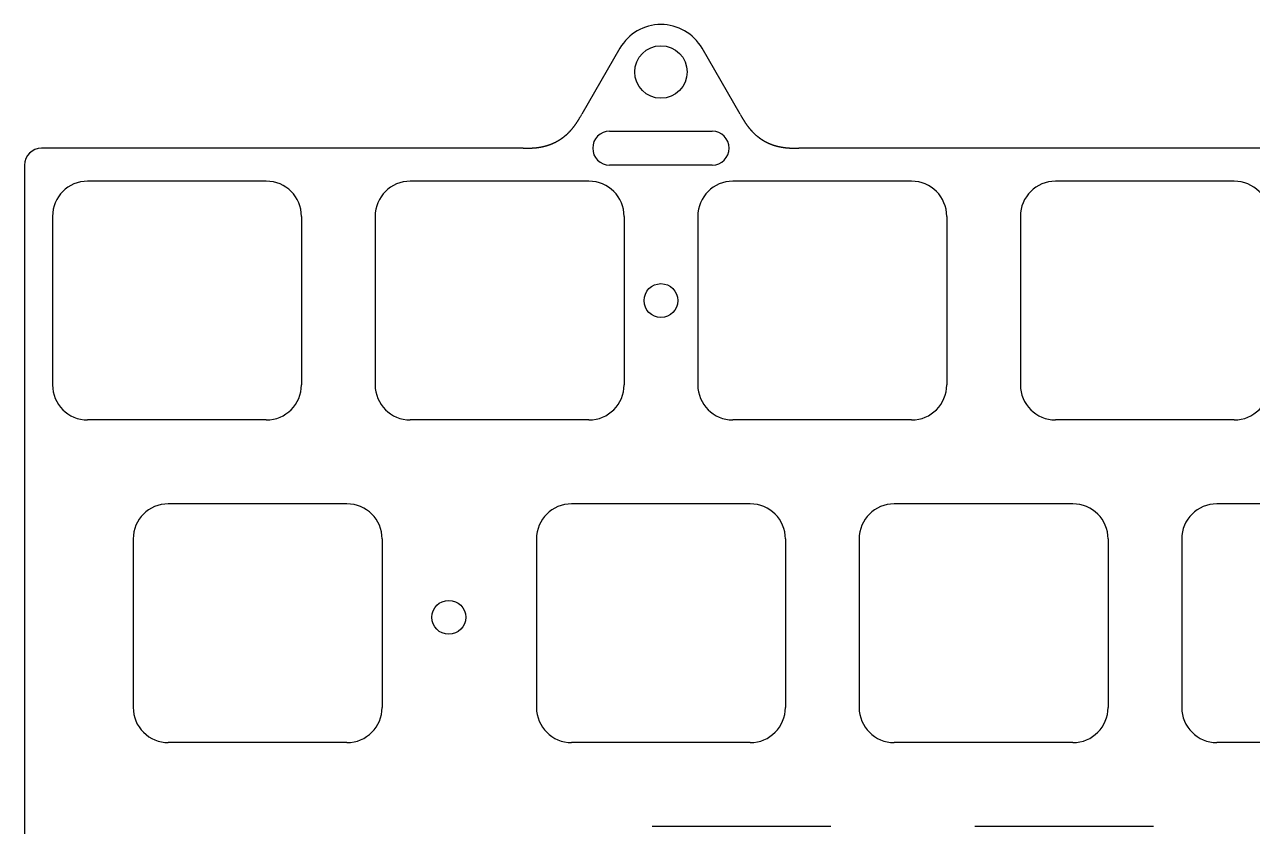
# Model space of a CAD drawing. Header units: millimetres. Extents: x -9 to 276, y -92 to 16.
# Drawn here: x -9 to 63.5, y -31 to 16.3 of the extents above; entities that cross this region are included whole.
import ezdxf

# ---------------------------------------------------------------- set-up
doc = ezdxf.new("R2010")
doc.units = ezdxf.units.MM
doc.layers.add('Edge.Cuts', color=53, linetype='CONTINUOUS', true_color=0xc8a339)

msp = doc.modelspace()

# ---------------------------------------------------------------- linework, layer by layer
at = {"layer": 'Edge.Cuts', "linetype": 'CONTINUOUS'}
for p, q in [((26.150129, 14.9), (23.898462, 11)), ((33.251537, 11), (30.999871, 14.9)), ((23.820266, 10.865098), (23.838018, 10.89556)), ((23.838018, 10.89556), (23.857962, 10.929928)), ((23.857962, 10.929928), (23.882009, 10.971507)), ((23.882009, 10.971507), (23.898462, 11)), ((33.251537, 11), (33.273643, 10.961725)), ((33.273643, 10.961725), (33.295962, 10.923156)), ((33.295962, 10.923156), (33.307212, 10.903769)), ((33.307212, 10.903769), (33.318527, 10.884317)), ((33.318527, 10.884317), (33.329911, 10.864802)), ((23.325526, 10.137918), (23.336221, 10.15071)), ((23.336221, 10.15071), (23.346898, 10.163604)), ((23.346898, 10.163604), (23.357559, 10.176603)), ((23.357559, 10.176603), (23.368204, 10.189709)), ((23.368204, 10.189709), (23.378837, 10.202926)), ((23.378837, 10.202926), (23.389458, 10.216255)), ((23.389458, 10.216255), (23.40007, 10.229701)), ((23.40007, 10.229701), (23.410675, 10.243266)), ((23.410675, 10.243266), (23.421275, 10.256954)), ((23.421275, 10.256954), (23.431872, 10.270768)), ((23.431872, 10.270768), (23.44247, 10.284713)), ((23.44247, 10.284713), (23.453069, 10.298793)), ((23.453069, 10.298793), (23.463674, 10.313011)), ((23.463674, 10.313011), (23.474287, 10.327374)), ((23.474287, 10.327374), (23.484912, 10.341886)), ((23.484912, 10.341886), (23.495551, 10.356552)), ((23.495551, 10.356552), (23.506208, 10.371379)), ((23.506208, 10.371379), (23.516888, 10.386373)), ((23.516888, 10.386373), (23.527594, 10.401541)), ((23.527594, 10.401541), (23.538331, 10.416891)), ((23.538331, 10.416891), (23.549103, 10.43243)), ((23.549103, 10.43243), (23.559918, 10.448169)), ((23.559918, 10.448169), (23.570779, 10.464116)), ((23.570779, 10.464116), (23.581694, 10.480284)), ((23.581694, 10.480284), (23.592671, 10.496683)), ((23.592671, 10.496683), (23.603715, 10.513327)), ((23.603715, 10.513327), (23.614838, 10.530232)), ((23.614838, 10.530232), (23.626048, 10.547414)), ((23.626048, 10.547414), (23.637357, 10.564892)), ((23.637357, 10.564892), (23.648777, 10.582688)), ((23.648777, 10.582688), (23.660323, 10.600826)), ((23.660323, 10.600826), (23.672011, 10.619335)), ((23.672011, 10.619335), (23.683861, 10.638248)), ((23.683861, 10.638248), (23.695896, 10.657604)), ((23.695896, 10.657604), (23.708142, 10.67745)), ((23.708142, 10.67745), (23.720632, 10.697841)), ((23.720632, 10.697841), (23.733406, 10.718846)), ((23.733406, 10.718846), (23.746514, 10.74055)), ((23.746514, 10.74055), (23.760019, 10.763064)), ((23.760019, 10.763064), (23.774006, 10.786532)), ((23.774006, 10.786532), (23.788586, 10.811149)), ((23.788586, 10.811149), (23.803924, 10.837196)), ((23.803924, 10.837196), (23.820266, 10.865098)), ((33.329911, 10.864802), (33.341369, 10.845228)), ((33.341369, 10.845228), (33.352904, 10.825597)), ((33.352904, 10.825597), (33.36452, 10.805913)), ((33.36452, 10.805913), (33.376221, 10.786177)), ((33.376221, 10.786177), (33.388012, 10.766393)), ((33.388012, 10.766393), (33.399895, 10.746563)), ((33.399895, 10.746563), (33.411876, 10.726691)), ((33.411876, 10.726691), (33.423958, 10.706778)), ((33.423958, 10.706778), (33.436144, 10.686828)), ((33.436144, 10.686828), (33.448439, 10.666844)), ((33.448439, 10.666844), (33.454629, 10.656839)), ((33.454629, 10.656839), (33.460848, 10.646828)), ((33.460848, 10.646828), (33.467096, 10.636808)), ((33.467096, 10.636808), (33.473373, 10.626782)), ((33.473373, 10.626782), (33.479681, 10.61675)), ((33.479681, 10.61675), (33.486019, 10.606711)), ((33.486019, 10.606711), (33.492389, 10.596666)), ((33.492389, 10.596666), (33.49879, 10.586616)), ((33.49879, 10.586616), (33.505223, 10.576561)), ((33.505223, 10.576561), (33.511689, 10.566501)), ((33.511689, 10.566501), (33.518189, 10.556436)), ((33.518189, 10.556436), (33.524722, 10.546367)), ((33.524722, 10.546367), (33.531289, 10.536295)), ((33.531289, 10.536295), (33.537891, 10.526219)), ((33.537891, 10.526219), (33.544528, 10.51614)), ((33.544528, 10.51614), (33.5512, 10.506058)), ((33.5512, 10.506058), (33.557909, 10.495974)), ((33.557909, 10.495974), (33.564654, 10.485888)), ((33.564654, 10.485888), (33.571437, 10.4758)), ((33.571437, 10.4758), (33.578257, 10.465711)), ((33.578257, 10.465711), (33.585115, 10.45562)), ((33.585115, 10.45562), (33.592012, 10.445529)), ((33.592012, 10.445529), (33.598948, 10.435438)), ((33.598948, 10.435438), (33.605924, 10.425347)), ((33.605924, 10.425347), (33.61294, 10.415256)), ((33.61294, 10.415256), (33.619996, 10.405166)), ((33.619996, 10.405166), (33.627094, 10.395077)), ((33.627094, 10.395077), (33.634233, 10.384989)), ((33.634233, 10.384989), (33.641414, 10.374903)), ((33.641414, 10.374903), (33.648638, 10.36482)), ((33.648638, 10.36482), (33.655905, 10.354738)), ((33.655905, 10.354738), (33.663215, 10.34466)), ((33.663215, 10.34466), (33.67057, 10.334585)), ((33.67057, 10.334585), (33.677969, 10.324513)), ((33.677969, 10.324513), (33.685413, 10.314445)), ((33.685413, 10.314445), (33.692902, 10.304381)), ((33.692902, 10.304381), (33.700438, 10.294322)), ((33.700438, 10.294322), (33.70802, 10.284267)), ((33.70802, 10.284267), (33.71565, 10.274218)), ((33.71565, 10.274218), (33.723327, 10.264175)), ((33.723327, 10.264175), (33.731052, 10.254137)), ((33.731052, 10.254137), (33.738825, 10.244105)), ((33.738825, 10.244105), (33.746648, 10.234081)), ((33.746648, 10.234081), (33.75452, 10.224063)), ((33.75452, 10.224063), (33.762442, 10.214052)), ((33.762442, 10.214052), (33.770414, 10.204049)), ((33.770414, 10.204049), (33.778438, 10.194055)), ((33.778438, 10.194055), (33.786513, 10.184068)), ((33.786513, 10.184068), (33.79464, 10.17409)), ((33.79464, 10.17409), (33.802819, 10.164121)), ((33.802819, 10.164121), (33.811052, 10.154162)), ((33.811052, 10.154162), (33.819338, 10.144212)), ((22.473314, 9.424261), (22.480111, 9.428131)), ((22.480111, 9.428131), (22.486899, 9.432019)), ((22.486899, 9.432019), (22.493676, 9.435924)), ((22.493676, 9.435924), (22.500443, 9.439846)), ((22.500443, 9.439846), (22.507201, 9.443786)), ((22.507201, 9.443786), (22.513948, 9.447743)), ((22.513948, 9.447743), (22.520685, 9.451717)), ((22.520685, 9.451717), (22.527412, 9.455709)), ((22.527412, 9.455709), (22.534129, 9.459717)), ((22.534129, 9.459717), (22.540835, 9.463743)), ((22.540835, 9.463743), (22.547532, 9.467786)), ((22.547532, 9.467786), (22.554217, 9.471846)), ((22.554217, 9.471846), (22.560893, 9.475924)), ((22.560893, 9.475924), (22.567559, 9.480018)), ((22.567559, 9.480018), (22.574214, 9.48413)), ((22.574214, 9.48413), (22.580859, 9.488258)), ((22.580859, 9.488258), (22.587493, 9.492404)), ((22.587493, 9.492404), (22.594117, 9.496567)), ((22.594117, 9.496567), (22.600731, 9.500747)), ((22.600731, 9.500747), (22.607334, 9.504944)), ((22.607334, 9.504944), (22.613926, 9.509158)), ((22.613926, 9.509158), (22.620508, 9.513389)), ((22.620508, 9.513389), (22.62708, 9.517637)), ((22.62708, 9.517637), (22.633641, 9.521903)), ((22.633641, 9.521903), (22.640192, 9.526185)), ((22.640192, 9.526185), (22.646732, 9.530484)), ((22.646732, 9.530484), (22.653261, 9.5348)), ((22.653261, 9.5348), (22.65978, 9.539133)), ((22.65978, 9.539133), (22.666288, 9.543483)), ((22.666288, 9.543483), (22.672785, 9.54785)), ((22.672785, 9.54785), (22.679272, 9.552233)), ((22.679272, 9.552233), (22.685747, 9.556634)), ((22.685747, 9.556634), (22.692213, 9.561051)), ((22.692213, 9.561051), (22.698667, 9.565486)), ((22.698667, 9.565486), (22.705111, 9.569937)), ((22.705111, 9.569937), (22.711543, 9.574405)), ((22.711543, 9.574405), (22.717965, 9.57889)), ((22.717965, 9.57889), (22.724376, 9.583391)), ((22.724376, 9.583391), (22.730776, 9.58791)), ((22.730776, 9.58791), (22.737165, 9.592445)), ((22.737165, 9.592445), (22.743544, 9.596997)), ((22.743544, 9.596997), (22.749911, 9.601566)), ((22.749911, 9.601566), (22.756267, 9.606151)), ((22.756267, 9.606151), (22.762612, 9.610753)), ((22.762612, 9.610753), (22.768947, 9.615372)), ((22.768947, 9.615372), (22.77527, 9.620008)), ((22.77527, 9.620008), (22.781582, 9.62466)), ((22.781582, 9.62466), (22.787883, 9.629329)), ((22.787883, 9.629329), (22.794173, 9.634014)), ((22.794173, 9.634014), (22.800451, 9.638717)), ((22.800451, 9.638717), (22.806719, 9.643435)), ((22.806719, 9.643435), (22.812975, 9.648171)), ((22.812975, 9.648171), (22.81922, 9.652923)), ((22.81922, 9.652923), (22.825454, 9.657691)), ((22.825454, 9.657691), (22.831676, 9.662476)), ((22.831676, 9.662476), (22.837888, 9.667278)), ((22.837888, 9.667278), (22.844088, 9.672096)), ((22.844088, 9.672096), (22.850276, 9.676931)), ((22.850276, 9.676931), (22.856453, 9.681782)), ((22.856453, 9.681782), (22.862619, 9.68665)), ((22.862619, 9.68665), (22.868774, 9.691534)), ((22.868774, 9.691534), (22.874916, 9.696434)), ((22.874916, 9.696434), (22.881048, 9.701351)), ((22.881048, 9.701351), (22.887168, 9.706285)), ((22.887168, 9.706285), (22.893276, 9.711235)), ((22.893276, 9.711235), (22.899373, 9.716201)), ((22.899373, 9.716201), (22.905459, 9.721184)), ((22.905459, 9.721184), (22.911533, 9.726183)), ((22.911533, 9.726183), (22.917595, 9.731198)), ((22.917595, 9.731198), (22.923645, 9.73623)), ((22.923645, 9.73623), (22.929684, 9.741278)), ((22.929684, 9.741278), (22.935712, 9.746342)), ((22.935712, 9.746342), (22.941727, 9.751423)), ((22.941727, 9.751423), (22.947731, 9.75652)), ((22.947731, 9.75652), (22.953723, 9.761633)), ((22.953723, 9.761633), (22.959704, 9.766763)), ((22.959704, 9.766763), (22.965672, 9.771909)), ((22.965672, 9.771909), (22.971629, 9.777071)), ((22.971629, 9.777071), (22.977574, 9.782249)), ((22.977574, 9.782249), (22.983507, 9.787443)), ((22.983507, 9.787443), (22.989428, 9.792654)), ((22.989428, 9.792654), (22.995338, 9.797881)), ((22.995338, 9.797881), (23.001235, 9.803124)), ((23.001235, 9.803124), (23.00712, 9.808383)), ((23.00712, 9.808383), (23.012994, 9.813658)), ((23.012994, 9.813658), (23.018855, 9.818949)), ((23.018855, 9.818949), (23.024705, 9.824256)), ((23.024705, 9.824256), (23.030542, 9.82958)), ((23.030542, 9.82958), (23.036367, 9.83492)), ((23.036367, 9.83492), (23.036875, 9.835386)), ((23.036875, 9.835386), (23.048466, 9.846097)), ((23.048466, 9.846097), (23.060011, 9.856873)), ((23.060011, 9.856873), (23.071511, 9.867716)), ((23.071511, 9.867716), (23.082966, 9.878626)), ((23.082966, 9.878626), (23.094377, 9.889605)), ((23.094377, 9.889605), (23.105745, 9.900653)), ((23.105745, 9.900653), (23.117071, 9.911771)), ((23.117071, 9.911771), (23.128355, 9.92296)), ((23.128355, 9.92296), (23.139599, 9.934222)), ((23.139599, 9.934222), (23.150804, 9.945556)), ((23.150804, 9.945556), (23.16197, 9.956965)), ((23.16197, 9.956965), (23.173098, 9.968449)), ((23.173098, 9.968449), (23.184189, 9.98001)), ((23.184189, 9.98001), (23.195245, 9.991649)), ((23.195245, 9.991649), (23.206266, 10.003367)), ((23.206266, 10.003367), (23.217253, 10.015166)), ((23.217253, 10.015166), (23.228208, 10.027046)), ((23.228208, 10.027046), (23.239131, 10.03901)), ((23.239131, 10.03901), (23.250024, 10.051058)), ((23.250024, 10.051058), (23.260888, 10.063193)), ((23.260888, 10.063193), (23.271723, 10.075416)), ((23.271723, 10.075416), (23.282532, 10.087729)), ((23.282532, 10.087729), (23.293315, 10.100134)), ((23.293315, 10.100134), (23.304074, 10.112632)), ((23.304074, 10.112632), (23.314811, 10.125226)), ((23.314811, 10.125226), (23.325526, 10.137918)), ((25.543762, 10), (31.606237, 10)), ((33.819338, 10.144212), (33.827678, 10.134273)), ((33.827678, 10.134273), (33.836072, 10.124344)), ((33.836072, 10.124344), (33.844522, 10.114425)), ((33.844522, 10.114425), (33.853026, 10.104518)), ((33.853026, 10.104518), (33.861587, 10.094622)), ((33.861587, 10.094622), (33.870205, 10.084738)), ((33.870205, 10.084738), (33.878879, 10.074866)), ((33.878879, 10.074866), (33.887611, 10.065007)), ((33.887611, 10.065007), (33.8964, 10.055161)), ((33.8964, 10.055161), (33.905248, 10.045327)), ((33.905248, 10.045327), (33.914155, 10.035508)), ((33.914155, 10.035508), (33.923122, 10.025702)), ((33.923122, 10.025702), (33.932148, 10.01591)), ((33.932148, 10.01591), (33.941235, 10.006133)), ((33.941235, 10.006133), (33.950383, 9.996371)), ((33.950383, 9.996371), (33.959592, 9.986624)), ((33.959592, 9.986624), (33.968863, 9.976893)), ((33.968863, 9.976893), (33.978196, 9.967178)), ((33.978196, 9.967178), (33.987593, 9.957479)), ((33.987593, 9.957479), (33.997052, 9.947796)), ((33.997052, 9.947796), (34.006576, 9.938131)), ((34.006576, 9.938131), (34.016164, 9.928483)), ((34.016164, 9.928483), (34.025817, 9.918853)), ((34.025817, 9.918853), (34.035535, 9.909241)), ((34.035535, 9.909241), (34.045319, 9.899647)), ((34.045319, 9.899647), (34.055169, 9.890072)), ((34.055169, 9.890072), (34.065087, 9.880516)), ((34.065087, 9.880516), (34.075071, 9.87098)), ((34.075071, 9.87098), (34.085124, 9.861463)), ((34.085124, 9.861463), (34.095245, 9.851966)), ((34.095245, 9.851966), (34.105434, 9.84249)), ((34.105434, 9.84249), (34.115693, 9.833035)), ((34.115693, 9.833035), (34.126022, 9.823601)), ((34.126022, 9.823601), (34.136421, 9.814188)), ((34.136421, 9.814188), (34.146891, 9.804797)), ((34.146891, 9.804797), (34.157433, 9.795429)), ((34.157433, 9.795429), (34.168046, 9.786083)), ((34.168046, 9.786083), (34.178731, 9.77676)), ((34.178731, 9.77676), (34.18949, 9.76746)), ((34.18949, 9.76746), (34.200321, 9.758183)), ((34.200321, 9.758183), (34.211226, 9.748931)), ((34.211226, 9.748931), (34.222206, 9.739703)), ((34.222206, 9.739703), (34.228256, 9.734655)), ((34.228256, 9.734655), (34.234318, 9.729623)), ((34.234318, 9.729623), (34.240391, 9.724608)), ((34.240391, 9.724608), (34.246476, 9.71961)), ((34.246476, 9.71961), (34.252572, 9.714627)), ((34.252572, 9.714627), (34.258679, 9.709662)), ((34.258679, 9.709662), (34.264798, 9.704712)), ((34.264798, 9.704712), (34.270929, 9.69978)), ((34.270929, 9.69978), (34.277071, 9.694863)), ((34.277071, 9.694863), (34.283224, 9.689964)), ((34.283224, 9.689964), (34.289388, 9.68508)), ((34.289388, 9.68508), (34.295564, 9.680214)), ((34.295564, 9.680214), (34.301751, 9.675364)), ((34.301751, 9.675364), (34.307949, 9.67053)), ((34.307949, 9.67053), (34.314159, 9.665713)), ((34.314159, 9.665713), (34.32038, 9.660913)), ((34.32038, 9.660913), (34.326612, 9.656129)), ((34.326612, 9.656129), (34.332855, 9.651362)), ((34.332855, 9.651362), (34.339109, 9.646612)), ((34.339109, 9.646612), (34.345375, 9.641878)), ((34.345375, 9.641878), (34.351651, 9.637161)), ((34.351651, 9.637161), (34.357939, 9.632461)), ((34.357939, 9.632461), (34.364237, 9.627777)), ((34.364237, 9.627777), (34.370547, 9.62311)), ((34.370547, 9.62311), (34.376868, 9.61846)), ((34.376868, 9.61846), (34.383199, 9.613827)), ((34.383199, 9.613827), (34.389542, 9.60921)), ((34.389542, 9.60921), (34.395895, 9.604611)), ((34.395895, 9.604611), (34.40226, 9.600028)), ((34.40226, 9.600028), (34.408635, 9.595461)), ((34.408635, 9.595461), (34.415021, 9.590912)), ((34.415021, 9.590912), (34.421418, 9.586379)), ((34.421418, 9.586379), (34.427826, 9.581864)), ((34.427826, 9.581864), (34.434244, 9.577365)), ((34.434244, 9.577365), (34.440673, 9.572883)), ((34.440673, 9.572883), (34.447113, 9.568418)), ((34.447113, 9.568418), (34.453564, 9.56397)), ((34.453564, 9.56397), (34.460025, 9.559539)), ((34.460025, 9.559539), (34.466497, 9.555124)), ((34.466497, 9.555124), (34.47298, 9.550727)), ((34.47298, 9.550727), (34.479473, 9.546347)), ((34.479473, 9.546347), (34.485977, 9.541983)), ((34.485977, 9.541983), (34.492492, 9.537637)), ((34.492492, 9.537637), (34.499017, 9.533308)), ((34.499017, 9.533308), (34.505552, 9.528995)), ((34.505552, 9.528995), (34.512098, 9.5247)), ((34.512098, 9.5247), (34.518655, 9.520422)), ((34.518655, 9.520422), (34.525222, 9.516161)), ((34.525222, 9.516161), (34.531799, 9.511917)), ((34.531799, 9.511917), (34.538387, 9.50769)), ((34.538387, 9.50769), (34.544985, 9.50348)), ((34.544985, 9.50348), (34.551593, 9.499287)), ((34.551593, 9.499287), (34.558212, 9.495111)), ((34.558212, 9.495111), (34.564841, 9.490953)), ((34.564841, 9.490953), (34.57148, 9.486812)), ((34.57148, 9.486812), (34.57813, 9.482687)), ((34.57813, 9.482687), (34.58479, 9.47858)), ((34.58479, 9.47858), (34.59146, 9.474491)), ((34.59146, 9.474491), (34.59814, 9.470418)), ((34.59814, 9.470418), (34.60483, 9.466363)), ((34.60483, 9.466363), (34.611531, 9.462325)), ((34.611531, 9.462325), (34.618241, 9.458304)), ((34.618241, 9.458304), (34.624962, 9.454301)), ((34.624962, 9.454301), (34.631693, 9.450314)), ((34.631693, 9.450314), (34.638433, 9.446346)), ((34.638433, 9.446346), (34.645184, 9.442394)), ((34.645184, 9.442394), (34.651945, 9.43846)), ((34.651945, 9.43846), (34.658716, 9.434543)), ((34.658716, 9.434543), (34.665496, 9.430643)), ((34.665496, 9.430643), (34.672287, 9.426761)), ((34.672287, 9.426761), (34.679087, 9.422896)), ((20.434361, 9), (-8, 9)), ((20.434361, 9), (20.478561, 9.000006)), ((20.478561, 9.000006), (20.523122, 9.000051)), ((20.523122, 9.000051), (20.545537, 9.0001)), ((20.545537, 9.0001), (20.568041, 9.000173)), ((20.568041, 9.000173), (20.590633, 9.000275)), ((20.590633, 9.000275), (20.613313, 9.000411)), ((20.613313, 9.000411), (20.636082, 9.000585)), ((20.636082, 9.000585), (20.658937, 9.000803)), ((20.658937, 9.000803), (20.681879, 9.001069)), ((20.681879, 9.001069), (20.704908, 9.001387)), ((20.704908, 9.001387), (20.728023, 9.001764)), ((20.728023, 9.001764), (20.751223, 9.002203)), ((20.751223, 9.002203), (20.774509, 9.00271)), ((20.774509, 9.00271), (20.797879, 9.003289)), ((20.797879, 9.003289), (20.821334, 9.003945)), ((20.821334, 9.003945), (20.833093, 9.004303)), ((20.833093, 9.004303), (20.844873, 9.004683)), ((20.844873, 9.004683), (20.856673, 9.005084)), ((20.856673, 9.005084), (20.868495, 9.005507)), ((20.868495, 9.005507), (20.880337, 9.005953)), ((20.880337, 9.005953), (20.8922, 9.006423)), ((20.8922, 9.006423), (20.904084, 9.006917)), ((20.904084, 9.006917), (20.915988, 9.007436)), ((20.915988, 9.007436), (20.927913, 9.00798)), ((20.927913, 9.00798), (20.939859, 9.008549)), ((20.939859, 9.008549), (20.951824, 9.009146)), ((20.951824, 9.009146), (20.963811, 9.009769)), ((20.963811, 9.009769), (20.975817, 9.01042)), ((20.975817, 9.01042), (20.987844, 9.011099)), ((20.987844, 9.011099), (20.999891, 9.011808)), ((20.999891, 9.011808), (21.011959, 9.012545)), ((21.011959, 9.012545), (21.024046, 9.013313)), ((21.024046, 9.013313), (21.036154, 9.014112)), ((21.036154, 9.014112), (21.048282, 9.014942)), ((21.048282, 9.014942), (21.060429, 9.015804)), ((21.060429, 9.015804), (21.072597, 9.016698)), ((21.072597, 9.016698), (21.084784, 9.017625)), ((21.084784, 9.017625), (21.096992, 9.018586)), ((21.096992, 9.018586), (21.109219, 9.019582)), ((21.109219, 9.019582), (21.121465, 9.020612)), ((21.121465, 9.020612), (21.133732, 9.021678)), ((21.133732, 9.021678), (21.146018, 9.02278)), ((21.146018, 9.02278), (21.158324, 9.023919)), ((21.158324, 9.023919), (21.170649, 9.025095)), ((21.170649, 9.025095), (21.182994, 9.026309)), ((21.182994, 9.026309), (21.195358, 9.027562)), ((21.195358, 9.027562), (21.207741, 9.028854)), ((21.207741, 9.028854), (21.220144, 9.030185)), ((21.220144, 9.030185), (21.232566, 9.031557)), ((21.232566, 9.031557), (21.245007, 9.03297)), ((21.245007, 9.03297), (21.257467, 9.034424)), ((21.257467, 9.034424), (21.269947, 9.035921)), ((21.269947, 9.035921), (21.282445, 9.03746)), ((21.282445, 9.03746), (21.294963, 9.039043)), ((21.294963, 9.039043), (21.307499, 9.040669)), ((21.307499, 9.040669), (21.320055, 9.042341)), ((21.320055, 9.042341), (21.332629, 9.044057)), ((21.332629, 9.044057), (21.345222, 9.045819)), ((21.345222, 9.045819), (21.357834, 9.047627)), ((21.357834, 9.047627), (21.370464, 9.049483)), ((21.370464, 9.049483), (21.383113, 9.051386)), ((21.383113, 9.051386), (21.39578, 9.053337)), ((21.39578, 9.053337), (21.408467, 9.055337)), ((21.408467, 9.055337), (21.421171, 9.057386)), ((21.421171, 9.057386), (21.433894, 9.059485)), ((21.433894, 9.059485), (21.446636, 9.061635)), ((21.446636, 9.061635), (21.459395, 9.063836)), ((21.459395, 9.063836), (21.472173, 9.066089)), ((21.472173, 9.066089), (21.484969, 9.068394)), ((21.484969, 9.068394), (21.497784, 9.070753)), ((21.497784, 9.070753), (21.510616, 9.073164)), ((21.510616, 9.073164), (21.523466, 9.07563)), ((21.523466, 9.07563), (21.536335, 9.078151)), ((21.536335, 9.078151), (21.549221, 9.080728)), ((21.549221, 9.080728), (21.562126, 9.08336)), ((21.562126, 9.08336), (21.575048, 9.086049)), ((21.575048, 9.086049), (21.587988, 9.088795)), ((21.587988, 9.088795), (21.600945, 9.091598)), ((21.600945, 9.091598), (21.613921, 9.094461)), ((21.613921, 9.094461), (21.626914, 9.097382)), ((21.626914, 9.097382), (21.639924, 9.100363)), ((21.639924, 9.100363), (21.652952, 9.103404)), ((21.652952, 9.103404), (21.665998, 9.106506)), ((21.665998, 9.106506), (21.679061, 9.109669)), ((21.679061, 9.109669), (21.692141, 9.112894)), ((21.692141, 9.112894), (21.705239, 9.116182)), ((21.705239, 9.116182), (21.718354, 9.119534)), ((21.718354, 9.119534), (21.731486, 9.122949)), ((21.731486, 9.122949), (21.744635, 9.126428)), ((21.744635, 9.126428), (21.757802, 9.129973)), ((21.757802, 9.129973), (21.770985, 9.133583)), ((21.770985, 9.133583), (21.784186, 9.137259)), ((21.784186, 9.137259), (21.797403, 9.141002)), ((21.797403, 9.141002), (21.810637, 9.144813)), ((21.810637, 9.144813), (21.823889, 9.148692)), ((21.823889, 9.148692), (21.837157, 9.152639)), ((21.837157, 9.152639), (21.850441, 9.156656)), ((21.850441, 9.156656), (21.863743, 9.160742)), ((21.863743, 9.160742), (21.877061, 9.164899)), ((21.877061, 9.164899), (21.890396, 9.169127)), ((21.890396, 9.169127), (21.903747, 9.173427)), ((21.903747, 9.173427), (21.917114, 9.177799)), ((21.917114, 9.177799), (21.930498, 9.182244)), ((21.930498, 9.182244), (21.943899, 9.186762)), ((21.943899, 9.186762), (21.957316, 9.191354)), ((21.957316, 9.191354), (21.970749, 9.196021)), ((21.970749, 9.196021), (21.984198, 9.200763)), ((21.984198, 9.200763), (21.997663, 9.205581)), ((21.997663, 9.205581), (22.011145, 9.210476)), ((22.011145, 9.210476), (22.018542, 9.213192)), ((22.018542, 9.213192), (22.02593, 9.215925)), ((22.02593, 9.215925), (22.03331, 9.218677)), ((22.03331, 9.218677), (22.040681, 9.221447)), ((22.040681, 9.221447), (22.048044, 9.224236)), ((22.048044, 9.224236), (22.055398, 9.227042)), ((22.055398, 9.227042), (22.062744, 9.229867)), ((22.062744, 9.229867), (22.070081, 9.232709)), ((22.070081, 9.232709), (22.07741, 9.23557)), ((22.07741, 9.23557), (22.08473, 9.238449)), ((22.08473, 9.238449), (22.092041, 9.241346)), ((22.092041, 9.241346), (22.099343, 9.244261)), ((22.099343, 9.244261), (22.106637, 9.247194)), ((22.106637, 9.247194), (22.113922, 9.250146)), ((22.113922, 9.250146), (22.121199, 9.253115)), ((22.121199, 9.253115), (22.128466, 9.256102)), ((22.128466, 9.256102), (22.135725, 9.259107)), ((22.135725, 9.259107), (22.142975, 9.26213)), ((22.142975, 9.26213), (22.150216, 9.265172)), ((22.150216, 9.265172), (22.157448, 9.268231)), ((22.157448, 9.268231), (22.164671, 9.271308)), ((22.164671, 9.271308), (22.171886, 9.274403)), ((22.171886, 9.274403), (22.179091, 9.277516)), ((22.179091, 9.277516), (22.186288, 9.280647)), ((22.186288, 9.280647), (22.193475, 9.283795)), ((22.193475, 9.283795), (22.200654, 9.286962)), ((22.200654, 9.286962), (22.207823, 9.290147)), ((22.207823, 9.290147), (22.214983, 9.293349)), ((22.214983, 9.293349), (22.222134, 9.296569)), ((22.222134, 9.296569), (22.229277, 9.299807)), ((22.229277, 9.299807), (22.236409, 9.303063)), ((22.236409, 9.303063), (22.243533, 9.306337)), ((22.243533, 9.306337), (22.250648, 9.309628)), ((22.250648, 9.309628), (22.257753, 9.312937)), ((22.257753, 9.312937), (22.264849, 9.316264)), ((22.264849, 9.316264), (22.271936, 9.319609)), ((22.271936, 9.319609), (22.279014, 9.322971)), ((22.279014, 9.322971), (22.286082, 9.326351)), ((22.286082, 9.326351), (22.293141, 9.329749)), ((22.293141, 9.329749), (22.30019, 9.333165)), ((22.30019, 9.333165), (22.30723, 9.336598)), ((22.30723, 9.336598), (22.314261, 9.340049)), ((22.314261, 9.340049), (22.321282, 9.343517)), ((22.321282, 9.343517), (22.328294, 9.347003)), ((22.328294, 9.347003), (22.335296, 9.350507)), ((22.335296, 9.350507), (22.342289, 9.354029)), ((22.342289, 9.354029), (22.349272, 9.357567)), ((22.349272, 9.357567), (22.356246, 9.361124)), ((22.356246, 9.361124), (22.36321, 9.364698)), ((22.36321, 9.364698), (22.370165, 9.36829)), ((22.370165, 9.36829), (22.37711, 9.371899)), ((22.37711, 9.371899), (22.384045, 9.375526)), ((22.384045, 9.375526), (22.390971, 9.37917)), ((22.390971, 9.37917), (22.397886, 9.382831)), ((22.397886, 9.382831), (22.404793, 9.386511)), ((22.404793, 9.386511), (22.411689, 9.390207)), ((22.411689, 9.390207), (22.418576, 9.393921)), ((22.418576, 9.393921), (22.425452, 9.397653)), ((22.425452, 9.397653), (22.432319, 9.401402)), ((22.432319, 9.401402), (22.439176, 9.405168)), ((22.439176, 9.405168), (22.446024, 9.408952)), ((22.446024, 9.408952), (22.452861, 9.412753)), ((22.452861, 9.412753), (22.459689, 9.416572)), ((22.459689, 9.416572), (22.466506, 9.420407)), ((22.466506, 9.420407), (22.473314, 9.424261)), ((34.679087, 9.422896), (34.685898, 9.419049)), ((34.685898, 9.419049), (34.692718, 9.415219)), ((34.692718, 9.415219), (34.699548, 9.411406)), ((34.699548, 9.411406), (34.706387, 9.407611)), ((34.706387, 9.407611), (34.713237, 9.403834)), ((34.713237, 9.403834), (34.720096, 9.400073)), ((34.720096, 9.400073), (34.726965, 9.396331)), ((34.726965, 9.396331), (34.733844, 9.392606)), ((34.733844, 9.392606), (34.740732, 9.388898)), ((34.740732, 9.388898), (34.74763, 9.385208)), ((34.74763, 9.385208), (34.754538, 9.381535)), ((34.754538, 9.381535), (34.761455, 9.37788)), ((34.761455, 9.37788), (34.768382, 9.374242)), ((34.768382, 9.374242), (34.775318, 9.370622)), ((34.775318, 9.370622), (34.782264, 9.36702)), ((34.782264, 9.36702), (34.789219, 9.363435)), ((34.789219, 9.363435), (34.796184, 9.359868)), ((34.796184, 9.359868), (34.803158, 9.356319)), ((34.803158, 9.356319), (34.810142, 9.352787)), ((34.810142, 9.352787), (34.817135, 9.349273)), ((34.817135, 9.349273), (34.824137, 9.345776)), ((34.824137, 9.345776), (34.831149, 9.342297)), ((34.831149, 9.342297), (34.83817, 9.338836)), ((34.83817, 9.338836), (34.845201, 9.335392)), ((34.845201, 9.335392), (34.852241, 9.331967)), ((34.852241, 9.331967), (34.85929, 9.328559)), ((34.85929, 9.328559), (34.866348, 9.325169)), ((34.866348, 9.325169), (34.873415, 9.321796)), ((34.873415, 9.321796), (34.880492, 9.318441)), ((34.880492, 9.318441), (34.887578, 9.315104)), ((34.887578, 9.315104), (34.894673, 9.311785)), ((34.894673, 9.311785), (34.901777, 9.308484)), ((34.901777, 9.308484), (34.90889, 9.305201)), ((34.90889, 9.305201), (34.916012, 9.301935)), ((34.916012, 9.301935), (34.923144, 9.298687)), ((34.923144, 9.298687), (34.930284, 9.295457)), ((34.930284, 9.295457), (34.937433, 9.292245)), ((34.937433, 9.292245), (34.944591, 9.289051)), ((34.944591, 9.289051), (34.951759, 9.285875)), ((34.951759, 9.285875), (34.958935, 9.282717)), ((34.958935, 9.282717), (34.96612, 9.279577)), ((34.96612, 9.279577), (34.973314, 9.276454)), ((34.973314, 9.276454), (34.980516, 9.27335)), ((34.980516, 9.27335), (34.987728, 9.270263)), ((34.987728, 9.270263), (34.994948, 9.267195)), ((34.994948, 9.267195), (35.002177, 9.264145)), ((35.002177, 9.264145), (35.009415, 9.261112)), ((35.009415, 9.261112), (35.016662, 9.258098)), ((35.016662, 9.258098), (35.023917, 9.255101)), ((35.023917, 9.255101), (35.031181, 9.252123)), ((35.031181, 9.252123), (35.038454, 9.249163)), ((35.038454, 9.249163), (35.045735, 9.246221)), ((35.045735, 9.246221), (35.053025, 9.243297)), ((35.053025, 9.243297), (35.060323, 9.240391)), ((35.060323, 9.240391), (35.067631, 9.237503)), ((35.067631, 9.237503), (35.074946, 9.234633)), ((35.074946, 9.234633), (35.08227, 9.231782)), ((35.08227, 9.231782), (35.089603, 9.228948)), ((35.089603, 9.228948), (35.096944, 9.226133)), ((35.096944, 9.226133), (35.104293, 9.223336)), ((35.104293, 9.223336), (35.111651, 9.220557)), ((35.111651, 9.220557), (35.119017, 9.217797)), ((35.119017, 9.217797), (35.126392, 9.215054)), ((35.126392, 9.215054), (35.133775, 9.21233)), ((35.133775, 9.21233), (35.141166, 9.209625)), ((35.141166, 9.209625), (35.148566, 9.206937)), ((35.148566, 9.206937), (35.155974, 9.204268)), ((35.155974, 9.204268), (35.16339, 9.201617)), ((35.16339, 9.201617), (35.170814, 9.198984)), ((35.170814, 9.198984), (35.178247, 9.196369)), ((35.178247, 9.196369), (35.185687, 9.193773)), ((35.185687, 9.193773), (35.193136, 9.191196)), ((35.193136, 9.191196), (35.200593, 9.188636)), ((35.200593, 9.188636), (35.208058, 9.186095)), ((35.208058, 9.186095), (35.215531, 9.183572)), ((35.215531, 9.183572), (35.223013, 9.181068)), ((35.223013, 9.181068), (35.230502, 9.178582)), ((35.230502, 9.178582), (35.237999, 9.176115)), ((35.237999, 9.176115), (35.245504, 9.173666)), ((35.245504, 9.173666), (35.253017, 9.171235)), ((35.253017, 9.171235), (35.260539, 9.168823)), ((35.260539, 9.168823), (35.268068, 9.16643)), ((35.268068, 9.16643), (35.275604, 9.164055)), ((35.275604, 9.164055), (35.27626, 9.163849)), ((35.27626, 9.163849), (35.291331, 9.159166)), ((35.291331, 9.159166), (35.306436, 9.154556)), ((35.306436, 9.154556), (35.321576, 9.150018)), ((35.321576, 9.150018), (35.336753, 9.145553)), ((35.336753, 9.145553), (35.351966, 9.14116)), ((35.351966, 9.14116), (35.367218, 9.136839)), ((35.367218, 9.136839), (35.382509, 9.13259)), ((35.382509, 9.13259), (35.397842, 9.128412)), ((35.397842, 9.128412), (35.413216, 9.124305)), ((35.413216, 9.124305), (35.428635, 9.120269)), ((35.428635, 9.120269), (35.444098, 9.116303)), ((35.444098, 9.116303), (35.459608, 9.112408)), ((35.459608, 9.112408), (35.475166, 9.108583)), ((35.475166, 9.108583), (35.490773, 9.104828)), ((35.490773, 9.104828), (35.506431, 9.101143)), ((35.506431, 9.101143), (35.522143, 9.097527)), ((35.522143, 9.097527), (35.537909, 9.09398)), ((35.537909, 9.09398), (35.553731, 9.090502)), ((35.553731, 9.090502), (35.569612, 9.087093)), ((35.569612, 9.087093), (35.585553, 9.083752)), ((35.585553, 9.083752), (35.601556, 9.08048)), ((35.601556, 9.08048), (35.617624, 9.077276)), ((35.617624, 9.077276), (35.633759, 9.074139)), ((35.633759, 9.074139), (35.649962, 9.071071)), ((35.649962, 9.071071), (35.666237, 9.06807)), ((35.666237, 9.06807), (35.682586, 9.065136)), ((35.682586, 9.065136), (35.699012, 9.06227)), ((35.699012, 9.06227), (35.715517, 9.05947)), ((35.715517, 9.05947), (35.732104, 9.056737)), ((35.732104, 9.056737), (35.748778, 9.054071)), ((35.748778, 9.054071), (35.76554, 9.051471)), ((35.76554, 9.051471), (35.782394, 9.048938)), ((35.782394, 9.048938), (35.799344, 9.04647)), ((35.799344, 9.04647), (35.816394, 9.044069)), ((35.816394, 9.044069), (35.833549, 9.041733)), ((35.833549, 9.041733), (35.850811, 9.039462)), ((35.850811, 9.039462), (35.868186, 9.037257)), ((35.868186, 9.037257), (35.885679, 9.035118)), ((35.885679, 9.035118), (35.903296, 9.033043)), ((35.903296, 9.033043), (35.921041, 9.031033)), ((35.921041, 9.031033), (35.93892, 9.029088)), ((35.93892, 9.029088), (35.956941, 9.027208)), ((35.956941, 9.027208), (35.975111, 9.025391)), ((35.975111, 9.025391), (35.993436, 9.02364)), ((35.993436, 9.02364), (36.011925, 9.021952)), ((36.011925, 9.021952), (36.030586, 9.020328)), ((36.030586, 9.020328), (36.04943, 9.018769)), ((36.04943, 9.018769), (36.068468, 9.017272)), ((36.068468, 9.017272), (36.087709, 9.01584)), ((36.087709, 9.01584), (36.107168, 9.014471)), ((36.107168, 9.014471), (36.126858, 9.013165)), ((36.126858, 9.013165), (36.146795, 9.011922)), ((36.146795, 9.011922), (36.166996, 9.010742)), ((36.166996, 9.010742), (36.187482, 9.009624)), ((36.187482, 9.009624), (36.208272, 9.00857)), ((36.208272, 9.00857), (36.229394, 9.007577)), ((36.229394, 9.007577), (36.250875, 9.006648)), ((36.250875, 9.006648), (36.272749, 9.00578)), ((36.272749, 9.00578), (36.295053, 9.004974)), ((36.295053, 9.004974), (36.317833, 9.00423)), ((36.317833, 9.00423), (36.341143, 9.003547)), ((36.341143, 9.003547), (36.365048, 9.002926)), ((36.365048, 9.002926), (36.389625, 9.002365)), ((36.389625, 9.002365), (36.414976, 9.001866)), ((36.414976, 9.001866), (36.441227, 9.001427)), ((36.441227, 9.001427), (36.468544, 9.001048)), ((36.468544, 9.001048), (36.497153, 9.00073)), ((36.497153, 9.00073), (36.52738, 9.00047)), ((36.52738, 9.00047), (36.559715, 9.000269)), ((36.559715, 9.000269), (36.594972, 9.000126)), ((36.594972, 9.000126), (36.634709, 9.000038)), ((36.634709, 9.000038), (36.682742, 9.000003)), ((36.682742, 9.000003), (36.715638, 9)), ((125.209361, 9), (36.715638, 9)), ((-9, 8), (-9, -84.2)), ((31.606237, 8), (25.543762, 8)), ((5.275, 7.05), (-5.274997, 7.05)), ((24.325, 7.05), (13.775, 7.05)), ((43.375, 7.05), (32.825, 7.05)), ((62.425, 7.05), (51.875, 7.05)), ((-7.35, 4.974996), (-7.35, -4.974998)), ((7.35, 4.975), (7.35, -4.975)), ((11.7, 4.975), (11.7, -4.975)), ((26.4, 4.975), (26.4, -4.975)), ((30.75, 4.975), (30.75, -4.975)), ((45.45, 4.975), (45.45, -4.975)), ((49.8, 4.975), (49.8, -4.975)), ((5.275, -7.05), (-5.274998, -7.05)), ((24.325, -7.05), (13.775, -7.05)), ((43.375, -7.05), (32.825, -7.05)), ((62.425, -7.05), (51.875, -7.05)), ((10.0375, -12), (-0.512496, -12)), ((33.85, -12), (23.3, -12)), ((52.9, -12), (42.35, -12)), ((71.95, -12), (61.4, -12)), ((-2.5875, -14.075004), (-2.5875, -24.024998)), ((12.1125, -14.075), (12.1125, -24.025)), ((21.225, -14.075), (21.225, -24.025)), ((35.925, -14.075), (35.925, -24.025)), ((40.275, -14.075), (40.275, -24.025)), ((54.975, -14.075), (54.975, -24.025)), ((59.325, -14.075), (59.325, -24.025)), ((10.0375, -26.1), (-0.512497, -26.1)), ((33.85, -26.1), (23.3, -26.1)), ((52.9, -26.1), (42.35, -26.1)), ((71.95, -26.1), (61.4, -26.1)), ((38.6125, -31.05), (28.0625, -31.05)), ((57.6625, -31.05), (47.1125, -31.05))]:
    msp.add_line(p, q, dxfattribs=at)
at = {"layer": 'Edge.Cuts'}
for centre, radius in [((28.575, 13.5), 1.55), ((28.575, 0), 1), ((16.04875, -18.7), 1)]:
    msp.add_circle(centre, radius, dxfattribs=at)
for centre, radius, start, end in [((28.575, 13.5), 2.8, 30.00000134, 149.99999866), ((25.5438, 8.999999), 0.999999, -269.99782276, -90.00217724), ((31.6062, 8.999999), 1.000001, -89.99788005, 89.99788006), ((-8, 7.999999), 1, 90, 179.9999427), ((-5.274996, 4.974996), 2.075004, 90.00002761, 180), ((5.275, 4.975), 2.075, 0, 90), ((13.775, 4.975), 2.075, 90, 180), ((24.325, 4.975), 2.075, 0, 90), ((32.825, 4.975), 2.075, 90, 180), ((43.375, 4.975), 2.075, 0, 90), ((51.875, 4.975), 2.075, 90, 180), ((62.425, 4.975), 2.075, 0, 90), ((-5.274998, -4.974998), 2.075002, -180, -90), ((5.275, -4.975), 2.075, -90, 0), ((13.775, -4.975), 2.075, -180, -90), ((24.325, -4.975), 2.075, -90, 0), ((32.825, -4.975), 2.075, -180, -90), ((43.375, -4.975), 2.075, -90, 0), ((51.875, -4.975), 2.075, -180, -90), ((62.425, -4.975), 2.075, -90, 0), ((-0.512495, -14.075005), 2.075005, 90.00002761, 179.99997239), ((10.0375, -14.075), 2.075, 0, 90), ((23.3, -14.075), 2.075, 90, 180), ((33.85, -14.075), 2.075, 0, 90), ((42.35, -14.075), 2.075, 90, 180), ((52.9, -14.075), 2.075, 0, 90), ((61.4, -14.075), 2.075, 90, 180), ((-0.512498, -24.024998), 2.075002, -180, -89.99997239), ((10.0375, -24.025), 2.075, -90, 0), ((23.3, -24.025), 2.075, -180, -90), ((33.85, -24.025), 2.075, -90, 0), ((42.35, -24.025), 2.075, -180, -90), ((52.9, -24.025), 2.075, -90, 0), ((61.4, -24.025), 2.075, -180, -90)]:
    msp.add_arc(centre, radius, start, end, dxfattribs=at)

doc.saveas('drawing.dxf')
